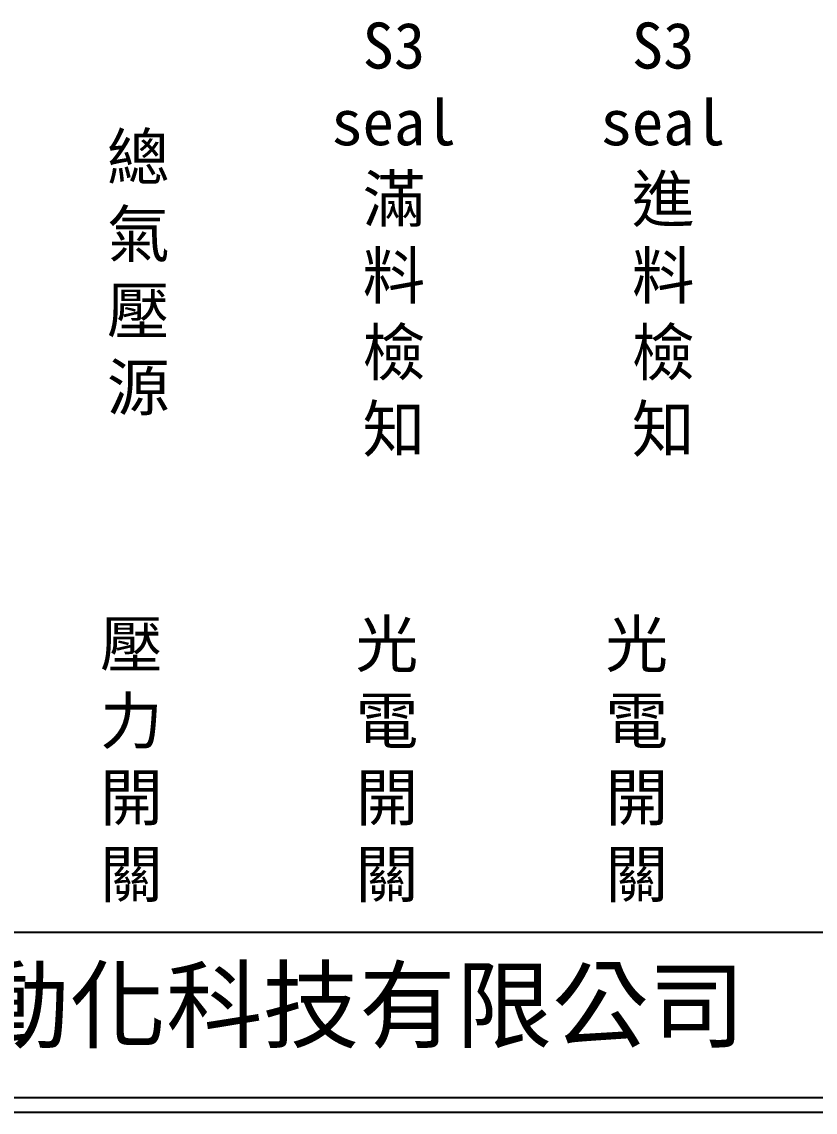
# Model space of a CAD drawing. Extents: x 325 to 612, y 3 to 207.
# Drawn here: x 392.6 to 459.9, y 3 to 95.4 of the extents above; entities that cross this region are included whole.
import ezdxf

# ---------------------------------------------------------------- set-up
doc = ezdxf.new("R2010")
doc.units = 0
doc.layers.add('圖框層', color=7, linetype='CONTINUOUS')
doc.layers.add('標尺寸層', color=3, linetype='CONTINUOUS')
doc.styles.add('CNS', font='romanc.shx', dxfattribs={"bigfont": 'chineset.shx'})
doc.styles.add('STSL', font='KAIU.TTF')

msp = doc.modelspace()

# ---------------------------------------------------------------- linework, layer by layer
at = {"layer": '圖框層', "color": 7}
for p, q in [((326.569, 18.25), (611.07, 18.25)), ((326.569, 4.25), (611.07, 4.25)), ((325.319, 3), (612.319, 3))]:
    msp.add_line(p, q, dxfattribs=at)

# ---------------------------------------------------------------- texts
at = {"layer": '圖框層', "color": 4, "style": 'STSL'}
msp.add_text('泓陞自動化科技有限公司', height=6, dxfattribs=at).set_placement((363.923, 9.076))
at = {"layer": '標尺寸層', "color": 7, "char_height": 3.9, "width": 4.96081, "attachment_point": 5, "style": 'CNS'}
for s, insert in [('{\\fDFKai-SB|b0|i0|c136|p65;S3\\Pseal滿料檢知}', (424.159, 76.973)), ('{\\fDFKai-SB|b0|i0|c136|p65;S3\\Pseal進料檢知}', (446.995, 76.973)), ('{\\fDFKai-SB|b0|i0|c136|p65;總氣壓源}', (402.485, 74)), ('{\\fDFKai-SB|b0|i0|c136|p65;壓力開關}', (401.9, 32.72)), ('{\\fDFKai-SB|b0|i0|c136|p65;光電開關}', (423.574, 32.72)), ('{\\fDFKai-SB|b0|i0|c136|p65;光電開關}', (444.755, 32.72))]:
    msp.add_mtext(s, dxfattribs=dict(at, insert=insert))

doc.saveas('drawing.dxf')
